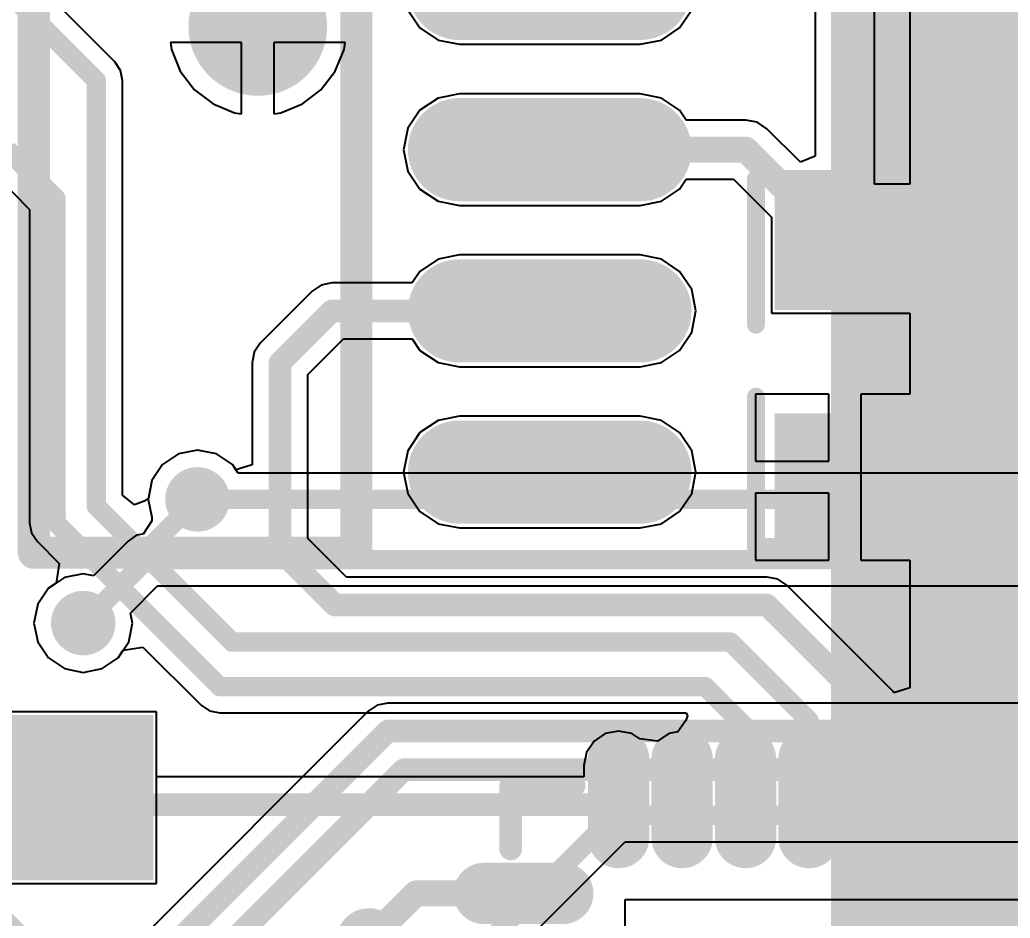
# Model space of a CAD drawing. Header units: millimetres. Extents: x -0.78 to 0.93, y -0.37 to 1.4.
# Drawn here: x -0.5512 to -0.244, y 0.4429 to 0.7216 of the extents above; entities that cross this region are included whole.
import ezdxf

# ---------------------------------------------------------------- set-up
doc = ezdxf.new("R2010")
doc.units = ezdxf.units.MM
doc.header["$MEASUREMENT"] = 0
for name, color, linetype in [('BottomLayer', 5, 'Continuous'), ('BottomOverlay', 54, 'Continuous'), ('BottomSolder', 6, 'Continuous'), ('PadHoleLayer', 156, 'Continuous'), ('TopLayer', 1, 'Continuous'), ('TopOverlay', 2, 'Continuous'), ('TopSolder', 216, 'Continuous'), ('ViaHoleLayer', 16, 'Continuous')]:
    doc.layers.add(name, color=color, linetype=linetype)

# ---------------------------------------------------------------- blocks, each defined once
blk = doc.blocks.new('0603C_B_15')
at = {"layer": 'BottomLayer'}
for points in [[(-0.05043, 0.01772), (-0.02043, 0.01772), (-0.02043, -0.01772), (-0.05043, -0.01772)], [(0.01969, 0.01772), (0.05118, 0.01772), (0.05118, -0.01772), (0.01969, -0.01772)]]:
    blk.add_hatch(color=5, dxfattribs=at).paths.add_polyline_path(points)
at = {"layer": 'BottomSolder'}
for points in [[(-0.05443, 0.02172), (-0.01643, 0.02172), (-0.01643, -0.02172), (-0.05443, -0.02172)], [(0.01569, 0.02172), (0.05518, 0.02172), (0.05518, -0.02172), (0.01569, -0.02172)]]:
    blk.add_hatch(color=6, dxfattribs=at).paths.add_polyline_path(points)
at = {"layer": 'BottomOverlay', "const_width": 0.00551}
for points in [[(-0.05709, -0.02756), (-0.05709, 0.02756)], [(-0.01181, 0.02756), (-0.05709, 0.02756)], [(0.05709, 0.02756), (0.01047, 0.02756)], [(0.05709, -0.02756), (0.05709, 0.02756)], [(-0.01181, -0.02756), (-0.05709, -0.02756)], [(0.05709, -0.02756), (0.01047, -0.02756)]]:
    blk.add_lwpolyline(points, dxfattribs=at)
at = {"layer": 'BottomOverlay', "const_width": 0.00276}
for points in [[(-0.05847, 0.02756, 1), (-0.05571, 0.02756, 1)], [(-0.05847, 0.02756, 1), (-0.05571, 0.02756, 1)], [(-0.01319, 0.02756, 1), (-0.01043, 0.02756, 1)], [(0.0091, 0.02756, 1), (0.01185, 0.02756, 1)], [(0.05571, 0.02756, 1), (0.05847, 0.02756, 1)], [(0.05571, 0.02756, 1), (0.05847, 0.02756, 1)], [(-0.05847, -0.02756, 1), (-0.05571, -0.02756, 1)], [(-0.05847, -0.02756, 1), (-0.05571, -0.02756, 1)], [(-0.01319, -0.02756, 1), (-0.01043, -0.02756, 1)], [(0.0091, -0.02756, 1), (0.01185, -0.02756, 1)], [(0.05571, -0.02756, 1), (0.05847, -0.02756, 1)], [(0.05571, -0.02756, 1), (0.05847, -0.02756, 1)]]:
    blk.add_lwpolyline(points, format="xyb", close=True, dxfattribs=at)
blk = doc.blocks.new('SOP8_B_29')
at = {"layer": 'BottomLayer'}
h = blk.add_hatch(color=5, dxfattribs=at)
edge = h.paths.add_edge_path()
edge.add_arc((-0.029, 0.151), 0.012, 90, 270)
edge.add_line((-0.029, 0.139), (0.027, 0.139))
edge.add_arc((0.027, 0.151), 0.012, 270, 450)
edge.add_line((0.027, 0.163), (-0.029, 0.163))
h = blk.add_hatch(color=5, dxfattribs=at)
edge = h.paths.add_edge_path()
edge.add_arc((0.191, 0.151), 0.012, 90, 270)
edge.add_line((0.191, 0.139), (0.247, 0.139))
edge.add_arc((0.247, 0.151), 0.012, 270, 450)
edge.add_line((0.247, 0.163), (0.191, 0.163))
h = blk.add_hatch(color=5, dxfattribs=at)
edge = h.paths.add_edge_path()
edge.add_arc((-0.029, 0.101), 0.012, 90, 270)
edge.add_line((-0.029, 0.089), (0.027, 0.089))
edge.add_arc((0.027, 0.101), 0.012, 270, 450)
edge.add_line((0.027, 0.113), (-0.029, 0.113))
h = blk.add_hatch(color=5, dxfattribs=at)
edge = h.paths.add_edge_path()
edge.add_arc((0.191, 0.101), 0.012, 90, 270)
edge.add_line((0.191, 0.089), (0.247, 0.089))
edge.add_arc((0.247, 0.101), 0.012, 270, 450)
edge.add_line((0.247, 0.113), (0.191, 0.113))
h = blk.add_hatch(color=5, dxfattribs=at)
edge = h.paths.add_edge_path()
edge.add_arc((-0.029, 0.051), 0.012, 90, 270)
edge.add_line((-0.029, 0.039), (0.027, 0.039))
edge.add_arc((0.027, 0.051), 0.012, 270, 450)
edge.add_line((0.027, 0.063), (-0.029, 0.063))
h = blk.add_hatch(color=5, dxfattribs=at)
edge = h.paths.add_edge_path()
edge.add_arc((0.191, 0.051), 0.012, 90, 270)
edge.add_line((0.191, 0.039), (0.247, 0.039))
edge.add_arc((0.247, 0.051), 0.012, 270, 450)
edge.add_line((0.247, 0.063), (0.191, 0.063))
h = blk.add_hatch(color=5, dxfattribs=at)
edge = h.paths.add_edge_path()
edge.add_arc((-0.029, 0.001), 0.012, 90, 270)
edge.add_line((-0.029, -0.011), (0.027, -0.011))
edge.add_arc((0.027, 0.001), 0.012, 270, 450)
edge.add_line((0.027, 0.013), (-0.029, 0.013))
h = blk.add_hatch(color=5, dxfattribs=at)
edge = h.paths.add_edge_path()
edge.add_arc((0.191, 0.001), 0.012, 90, 270)
edge.add_line((0.191, -0.011), (0.247, -0.011))
edge.add_arc((0.247, 0.001), 0.012, 270, 450)
edge.add_line((0.247, 0.013), (0.191, 0.013))
at = {"layer": 'BottomSolder'}
h = blk.add_hatch(color=6, dxfattribs=at)
edge = h.paths.add_edge_path()
edge.add_arc((-0.029, 0.151), 0.016, 90, 270)
edge.add_line((-0.029, 0.135), (0.027, 0.135))
edge.add_arc((0.027, 0.151), 0.016, 270, 450)
edge.add_line((0.027, 0.167), (-0.029, 0.167))
h = blk.add_hatch(color=6, dxfattribs=at)
edge = h.paths.add_edge_path()
edge.add_arc((0.191, 0.151), 0.016, 90, 270)
edge.add_line((0.191, 0.135), (0.247, 0.135))
edge.add_arc((0.247, 0.151), 0.016, 270, 450)
edge.add_line((0.247, 0.167), (0.191, 0.167))
h = blk.add_hatch(color=6, dxfattribs=at)
edge = h.paths.add_edge_path()
edge.add_arc((-0.029, 0.101), 0.016, 90, 270)
edge.add_line((-0.029, 0.085), (0.027, 0.085))
edge.add_arc((0.027, 0.101), 0.016, 270, 450)
edge.add_line((0.027, 0.117), (-0.029, 0.117))
h = blk.add_hatch(color=6, dxfattribs=at)
edge = h.paths.add_edge_path()
edge.add_arc((0.191, 0.101), 0.016, 90, 270)
edge.add_line((0.191, 0.085), (0.247, 0.085))
edge.add_arc((0.247, 0.101), 0.016, 270, 450)
edge.add_line((0.247, 0.117), (0.191, 0.117))
h = blk.add_hatch(color=6, dxfattribs=at)
edge = h.paths.add_edge_path()
edge.add_arc((-0.029, 0.051), 0.016, 90, 270)
edge.add_line((-0.029, 0.035), (0.027, 0.035))
edge.add_arc((0.027, 0.051), 0.016, 270, 450)
edge.add_line((0.027, 0.067), (-0.029, 0.067))
h = blk.add_hatch(color=6, dxfattribs=at)
edge = h.paths.add_edge_path()
edge.add_arc((0.191, 0.051), 0.016, 90, 270)
edge.add_line((0.191, 0.035), (0.247, 0.035))
edge.add_arc((0.247, 0.051), 0.016, 270, 450)
edge.add_line((0.247, 0.067), (0.191, 0.067))
h = blk.add_hatch(color=6, dxfattribs=at)
edge = h.paths.add_edge_path()
edge.add_arc((-0.029, 0.001), 0.016, 90, 270)
edge.add_line((-0.029, -0.015), (0.027, -0.015))
edge.add_arc((0.027, 0.001), 0.016, 270, 450)
edge.add_line((0.027, 0.017), (-0.029, 0.017))
h = blk.add_hatch(color=6, dxfattribs=at)
edge = h.paths.add_edge_path()
edge.add_arc((0.191, 0.001), 0.016, 90, 270)
edge.add_line((0.191, -0.015), (0.247, -0.015))
edge.add_arc((0.247, 0.001), 0.016, 270, 450)
edge.add_line((0.247, 0.017), (0.191, 0.017))
at = {"layer": 'BottomOverlay', "const_width": 0.01}
for points in [[(0.059, 0.176), (0.059, -0.024)], [(0.159, 0.176), (0.059, 0.176)], [(0.159, 0.176), (0.159, -0.024)], [(0.084, -0.024), (0.059, -0.024)], [(0.159, -0.024), (0.134, -0.024)]]:
    blk.add_lwpolyline(points, dxfattribs=at)
at = {"layer": 'BottomOverlay', "const_width": 0.005}
for points in [[(0.0565, 0.176, 1), (0.0615, 0.176, 1)], [(0.0565, 0.176, 1), (0.0615, 0.176, 1)], [(0.1565, 0.176, 1), (0.1615, 0.176, 1)], [(0.1565, 0.176, 1), (0.1615, 0.176, 1)], [(0.0565, -0.024, 1), (0.0615, -0.024, 1)], [(0.0565, -0.024, 1), (0.0615, -0.024, 1)], [(0.0815, -0.024, 1), (0.0865, -0.024, 1)], [(0.0815, -0.024, 1), (0.0865, -0.024, 1)], [(0.1315, -0.024, 1), (0.1365, -0.024, 1)], [(0.1315, -0.024, 1), (0.1365, -0.024, 1)], [(0.1565, -0.024, 1), (0.1615, -0.024, 1)], [(0.1565, -0.024, 1), (0.1615, -0.024, 1)]]:
    blk.add_lwpolyline(points, format="xyb", close=True, dxfattribs=at)
at = {"layer": 'BottomOverlay', "const_width": 0.01}
blk.add_lwpolyline([(0.084, -0.024, -1), (0.134, -0.024)], format="xyb", dxfattribs=at)
blk = doc.blocks.new('QFN48_7X7_N_B_33')
at = {"layer": 'BottomLayer'}
h = blk.add_hatch(color=5, dxfattribs=at)
edge = h.paths.add_edge_path()
edge.add_arc((-0.12559, 0.00984), 0.00551, 270, 450)
edge.add_line((-0.12559, 0.01535), (-0.15, 0.01535))
edge.add_arc((-0.15, 0.00984), 0.00551, 90, 270)
edge.add_line((-0.15, 0.00433), (-0.12559, 0.00433))
h = blk.add_hatch(color=5, dxfattribs=at)
edge = h.paths.add_edge_path()
edge.add_arc((-0.12559, -0.00984), 0.00551, 270, 450)
edge.add_line((-0.12559, -0.00433), (-0.15, -0.00433))
edge.add_arc((-0.15, -0.00984), 0.00551, 90, 270)
edge.add_line((-0.15, -0.01535), (-0.12559, -0.01535))
h = blk.add_hatch(color=5, dxfattribs=at)
edge = h.paths.add_edge_path()
edge.add_arc((-0.12559, -0.02953), 0.00551, 270, 450)
edge.add_line((-0.12559, -0.02402), (-0.15, -0.02402))
edge.add_arc((-0.15, -0.02953), 0.00551, 90, 270)
edge.add_line((-0.15, -0.03504), (-0.12559, -0.03504))
h = blk.add_hatch(color=5, dxfattribs=at)
edge = h.paths.add_edge_path()
edge.add_arc((-0.12559, -0.04921), 0.00551, 270, 450)
edge.add_line((-0.12559, -0.0437), (-0.15, -0.0437))
edge.add_arc((-0.15, -0.04921), 0.00551, 90, 270)
edge.add_line((-0.15, -0.05472), (-0.12559, -0.05472))
h = blk.add_hatch(color=5, dxfattribs=at)
edge = h.paths.add_edge_path()
edge.add_arc((-0.12559, -0.0689), 0.00551, 270, 450)
edge.add_line((-0.12559, -0.06339), (-0.15, -0.06339))
edge.add_arc((-0.15, -0.0689), 0.00551, 90, 270)
edge.add_line((-0.15, -0.07441), (-0.12559, -0.07441))
h = blk.add_hatch(color=5, dxfattribs=at)
edge = h.paths.add_edge_path()
edge.add_arc((-0.12559, -0.08858), 0.00551, 270, 450)
edge.add_line((-0.12559, -0.08307), (-0.15, -0.08307))
edge.add_arc((-0.15, -0.08858), 0.00551, 90, 270)
edge.add_line((-0.15, -0.09409), (-0.12559, -0.09409))
h = blk.add_hatch(color=5, dxfattribs=at)
edge = h.paths.add_edge_path()
edge.add_arc((-0.12559, -0.10827), 0.00551, 270, 450)
edge.add_line((-0.12559, -0.10276), (-0.15, -0.10276))
edge.add_arc((-0.15, -0.10827), 0.00551, 90, 270)
edge.add_line((-0.15, -0.11378), (-0.12559, -0.11378))
h = blk.add_hatch(color=5, dxfattribs=at)
edge = h.paths.add_edge_path()
edge.add_arc((-0.10827, -0.12559), 0.00551, 0, 180)
edge.add_line((-0.11378, -0.12559), (-0.11378, -0.15))
edge.add_arc((-0.10827, -0.15), 0.00551, 180, 360)
edge.add_line((-0.10276, -0.15), (-0.10276, -0.12559))
at = {"layer": 'BottomSolder'}
h = blk.add_hatch(color=6, dxfattribs=at)
edge = h.paths.add_edge_path()
edge.add_arc((-0.12559, 0.00984), 0.00951, 270, 450)
edge.add_line((-0.12559, 0.01935), (-0.15, 0.01935))
edge.add_arc((-0.15, 0.00984), 0.00951, 90, 270)
edge.add_line((-0.15, 0.00033), (-0.12559, 0.00033))
h = blk.add_hatch(color=6, dxfattribs=at)
edge = h.paths.add_edge_path()
edge.add_arc((-0.12559, -0.00984), 0.00951, 270, 450)
edge.add_line((-0.12559, -0.00033), (-0.15, -0.00033))
edge.add_arc((-0.15, -0.00984), 0.00951, 90, 270)
edge.add_line((-0.15, -0.01935), (-0.12559, -0.01935))
h = blk.add_hatch(color=6, dxfattribs=at)
edge = h.paths.add_edge_path()
edge.add_arc((-0.12559, -0.02953), 0.00951, 270, 450)
edge.add_line((-0.12559, -0.02002), (-0.15, -0.02002))
edge.add_arc((-0.15, -0.02953), 0.00951, 90, 270)
edge.add_line((-0.15, -0.03904), (-0.12559, -0.03904))
h = blk.add_hatch(color=6, dxfattribs=at)
edge = h.paths.add_edge_path()
edge.add_arc((-0.12559, -0.04921), 0.00951, 270, 450)
edge.add_line((-0.12559, -0.0397), (-0.15, -0.0397))
edge.add_arc((-0.15, -0.04921), 0.00951, 90, 270)
edge.add_line((-0.15, -0.05872), (-0.12559, -0.05872))
h = blk.add_hatch(color=6, dxfattribs=at)
edge = h.paths.add_edge_path()
edge.add_arc((-0.12559, -0.0689), 0.00951, 270, 450)
edge.add_line((-0.12559, -0.05939), (-0.15, -0.05939))
edge.add_arc((-0.15, -0.0689), 0.00951, 90, 270)
edge.add_line((-0.15, -0.07841), (-0.12559, -0.07841))
h = blk.add_hatch(color=6, dxfattribs=at)
edge = h.paths.add_edge_path()
edge.add_arc((-0.12559, -0.08858), 0.00951, 270, 450)
edge.add_line((-0.12559, -0.07907), (-0.15, -0.07907))
edge.add_arc((-0.15, -0.08858), 0.00951, 90, 270)
edge.add_line((-0.15, -0.09809), (-0.12559, -0.09809))
h = blk.add_hatch(color=6, dxfattribs=at)
edge = h.paths.add_edge_path()
edge.add_arc((-0.12559, -0.10827), 0.00951, 270, 450)
edge.add_line((-0.12559, -0.09876), (-0.15, -0.09876))
edge.add_arc((-0.15, -0.10827), 0.00951, 90, 270)
edge.add_line((-0.15, -0.11778), (-0.12559, -0.11778))
h = blk.add_hatch(color=6, dxfattribs=at)
edge = h.paths.add_edge_path()
edge.add_arc((-0.10827, -0.12559), 0.00951, 0, 180)
edge.add_line((-0.11778, -0.12559), (-0.11778, -0.15))
edge.add_arc((-0.10827, -0.15), 0.00951, 180, 360)
edge.add_line((-0.09876, -0.15), (-0.09876, -0.12559))
at = {"layer": 'BottomLayer'}
for p, q in [((-0.1063, 0.08717), (-0.1063, -0.1063)), ((-0.1063, -0.1063), (0.1063, -0.1063))]:
    blk.add_line(p, q, dxfattribs=at)
at = {"layer": 'BottomOverlay', "const_width": 0.007}
for points in [[(-0.14173, -0.14173), (-0.14173, -0.12205)], [(-0.12205, -0.14173), (-0.14173, -0.14173)]]:
    blk.add_lwpolyline(points, dxfattribs=at)
at = {"layer": 'BottomOverlay', "const_width": 0.0035}
for points in [[(-0.14348, -0.12205, 1), (-0.13998, -0.12205, 1)], [(-0.14348, -0.14173, 1), (-0.13998, -0.14173, 1)], [(-0.14348, -0.14173, 1), (-0.13998, -0.14173, 1)], [(-0.1238, -0.14173, 1), (-0.1203, -0.14173, 1)]]:
    blk.add_lwpolyline(points, format="xyb", close=True, dxfattribs=at)
blk = doc.blocks.new('ZH1_5_LI_3P_B_34')
at = {"layer": 'BottomLayer'}
blk.add_hatch(color=5, dxfattribs=at).paths.add_polyline_path([(-0.08071, 0.02165), (-0.0374, 0.02165), (-0.0374, -0.02165), (-0.08071, -0.02165)])
h = blk.add_hatch(color=5, dxfattribs=at)
edge = h.paths.add_edge_path()
edge.add_arc((0, 0), 0.02165, 0, 360)
h = blk.add_hatch(color=5, dxfattribs=at)
edge = h.paths.add_edge_path()
edge.add_arc((0.05906, 0), 0.02165, 0, 360)
at = {"layer": 'BottomSolder'}
blk.add_hatch(color=6, dxfattribs=at).paths.add_polyline_path([(-0.08471, 0.02565), (-0.0334, 0.02565), (-0.0334, -0.02565), (-0.08471, -0.02565)])
h = blk.add_hatch(color=6, dxfattribs=at)
edge = h.paths.add_edge_path()
edge.add_arc((0, 0), 0.02565, 0, 360)
h = blk.add_hatch(color=6, dxfattribs=at)
edge = h.paths.add_edge_path()
edge.add_arc((0.05906, 0), 0.02565, 0, 360)
at = {"layer": 'PadHoleLayer'}
h = blk.add_hatch(color=156, dxfattribs=at)
edge = h.paths.add_edge_path()
edge.add_arc((-0.05906, 0), 0.0128, 0, 360)
h = blk.add_hatch(color=156, dxfattribs=at)
edge = h.paths.add_edge_path()
edge.add_arc((0, 0), 0.0128, 0, 360)
h = blk.add_hatch(color=156, dxfattribs=at)
edge = h.paths.add_edge_path()
edge.add_arc((0.05906, 0), 0.0128, 0, 360)
at = {"layer": 'TopLayer'}
blk.add_hatch(color=1, dxfattribs=at).paths.add_polyline_path([(-0.08071, 0.02165), (-0.0374, 0.02165), (-0.0374, -0.02165), (-0.08071, -0.02165)])
h = blk.add_hatch(color=1, dxfattribs=at)
edge = h.paths.add_edge_path()
edge.add_arc((0, 0), 0.02165, 0, 360)
h = blk.add_hatch(color=1, dxfattribs=at)
edge = h.paths.add_edge_path()
edge.add_arc((0.05906, 0), 0.02165, 0, 360)
at = {"layer": 'TopSolder'}
blk.add_hatch(color=216, dxfattribs=at).paths.add_polyline_path([(-0.08471, 0.02565), (-0.0334, 0.02565), (-0.0334, -0.02565), (-0.08471, -0.02565)])
h = blk.add_hatch(color=216, dxfattribs=at)
edge = h.paths.add_edge_path()
edge.add_arc((0, 0), 0.02565, 0, 360)
h = blk.add_hatch(color=216, dxfattribs=at)
edge = h.paths.add_edge_path()
edge.add_arc((0.05906, 0), 0.02565, 0, 360)

msp = doc.modelspace()

# ---------------------------------------------------------------- hatches: boundary and pattern name
at = {"layer": 'BottomLayer'}
h = msp.add_hatch(color=5, dxfattribs=at)
edge = h.paths.add_edge_path()
edge.add_arc((-0.47736, 0.71949), 0.0175, 0, 360)
h = msp.add_hatch(color=5, dxfattribs=at)
edge = h.paths.add_edge_path()
edge.add_arc((-0.49606, 0.57283), 0.01, 0, 360)
h = msp.add_hatch(color=5, dxfattribs=at)
edge = h.paths.add_edge_path()
edge.add_arc((-0.5315, 0.53445), 0.01, 0, 360)
h = msp.add_hatch(color=5, dxfattribs=at)
edge = h.paths.add_edge_path()
edge.add_arc((-0.44291, 0.43602), 0.01, 0, 360)
at = {"layer": 'BottomSolder'}
h = msp.add_hatch(color=6, dxfattribs=at)
edge = h.paths.add_edge_path()
edge.add_arc((-0.47736, 0.71949), 0.0215, 0, 360)
at = {"layer": 'TopLayer'}
h = msp.add_hatch(color=1, dxfattribs=at)
edge = h.paths.add_edge_path()
edge.add_arc((-0.47736, 0.71949), 0.0175, 0, 360)
h = msp.add_hatch(color=1, dxfattribs=at)
edge = h.paths.add_edge_path()
edge.add_arc((-0.49606, 0.57283), 0.01, 0, 360)
h = msp.add_hatch(color=1, dxfattribs=at)
edge = h.paths.add_edge_path()
edge.add_arc((-0.5315, 0.53445), 0.01, 0, 360)
h = msp.add_hatch(color=1, dxfattribs=at)
edge = h.paths.add_edge_path()
edge.add_arc((-0.44291, 0.43602), 0.01, 0, 360)
at = {"layer": 'TopSolder'}
h = msp.add_hatch(color=216, dxfattribs=at)
edge = h.paths.add_edge_path()
edge.add_arc((-0.47736, 0.71949), 0.0215, 0, 360)
at = {"layer": 'ViaHoleLayer'}
h = msp.add_hatch(color=16, dxfattribs=at)
edge = h.paths.add_edge_path()
edge.add_arc((-0.47736, 0.71949), 0.01, 0, 360)
h = msp.add_hatch(color=16, dxfattribs=at)
edge = h.paths.add_edge_path()
edge.add_arc((-0.49606, 0.57283), 0.006, 0, 360)
h = msp.add_hatch(color=16, dxfattribs=at)
edge = h.paths.add_edge_path()
edge.add_arc((-0.5315, 0.53445), 0.006, 0, 360)

# ---------------------------------------------------------------- linework, layer by layer
at = {"layer": 'BottomLayer'}
for p, q in [((-0.27512, 0.7941), (-0.27512, 0.67059)), ((-0.2861, 0.67059), (-0.2861, 0.76237)), ((-0.30445, 0.76106), (-0.30445, 0.67928)), ((-0.52169, 0.70852), (-0.55022, 0.73705)), ((-0.43081, 0.72465), (-0.42705, 0.71903)), ((-0.34654, 0.71903), (-0.34278, 0.72465)), ((-0.42705, 0.71903), (-0.42143, 0.71527)), ((-0.35216, 0.71527), (-0.34654, 0.71903)), ((-0.48236, 0.71449), (-0.50444, 0.71449)), ((-0.50444, 0.71449), (-0.50415, 0.71231)), ((-0.48236, 0.69241), (-0.48236, 0.71449)), ((-0.45028, 0.71449), (-0.47236, 0.71449)), ((-0.47236, 0.71449), (-0.47236, 0.69241)), ((-0.45057, 0.71231), (-0.45028, 0.71449)), ((-0.42143, 0.71527), (-0.4148, 0.71395)), ((-0.4148, 0.71395), (-0.3588, 0.71395)), ((-0.3588, 0.71395), (-0.35216, 0.71527)), ((-0.50415, 0.71231), (-0.50138, 0.70562)), ((-0.45334, 0.70562), (-0.45057, 0.71231)), ((-0.51993, 0.70588), (-0.52169, 0.70852)), ((-0.52169, 0.70852), (-0.52169, 0.70852)), ((-0.5193, 0.70276), (-0.51993, 0.70588)), ((-0.50138, 0.70562), (-0.49698, 0.69988)), ((-0.45775, 0.69988), (-0.45334, 0.70562)), ((-0.5193, 0.57416), (-0.5193, 0.70276)), ((-0.49698, 0.69988), (-0.49123, 0.69547)), ((-0.46349, 0.69547), (-0.45775, 0.69988)), ((-0.4148, 0.69862), (-0.42143, 0.6973)), ((-0.3588, 0.69862), (-0.4148, 0.69862)), ((-0.35216, 0.6973), (-0.3588, 0.69862)), ((-0.49123, 0.69547), (-0.48454, 0.6927)), ((-0.47018, 0.6927), (-0.46349, 0.69547)), ((-0.42143, 0.6973), (-0.42705, 0.69354)), ((-0.34654, 0.69354), (-0.35216, 0.6973)), ((-0.48454, 0.6927), (-0.48236, 0.69241)), ((-0.47236, 0.69241), (-0.47018, 0.6927)), ((-0.42705, 0.69354), (-0.43081, 0.68792)), ((-0.34448, 0.69046), (-0.34654, 0.69354)), ((-0.32597, 0.69046), (-0.34448, 0.69046)), ((-0.32246, 0.68976), (-0.32597, 0.69046)), ((-0.31948, 0.68777), (-0.32246, 0.68976)), ((-0.43081, 0.68792), (-0.43213, 0.68128)), ((-0.30907, 0.67736), (-0.31948, 0.68777)), ((-0.43213, 0.68128), (-0.43081, 0.67465)), ((-0.30445, 0.67928), (-0.30907, 0.67736)), ((-0.5585, 0.67313), (-0.54812, 0.66275)), ((-0.43081, 0.67465), (-0.42705, 0.66903)), ((-0.34654, 0.66903), (-0.34448, 0.67211)), ((-0.34448, 0.67211), (-0.32977, 0.67211)), ((-0.32977, 0.67211), (-0.31799, 0.66033)), ((-0.27512, 0.67059), (-0.2861, 0.67059)), ((-0.42705, 0.66903), (-0.42143, 0.66527)), ((-0.35216, 0.66527), (-0.34654, 0.66903)), ((-0.42143, 0.66527), (-0.4148, 0.66395)), ((-0.4148, 0.66395), (-0.3588, 0.66395)), ((-0.3588, 0.66395), (-0.35216, 0.66527)), ((-0.54812, 0.66275), (-0.54812, 0.56555)), ((-0.31799, 0.66033), (-0.31799, 0.63059)), ((-0.4148, 0.64862), (-0.42143, 0.6473)), ((-0.3588, 0.64862), (-0.4148, 0.64862)), ((-0.35216, 0.6473), (-0.3588, 0.64862)), ((-0.42143, 0.6473), (-0.42705, 0.64354)), ((-0.34654, 0.64354), (-0.35216, 0.6473)), ((-0.42705, 0.64354), (-0.42945, 0.63995)), ((-0.34278, 0.63792), (-0.34654, 0.64354)), ((-0.45766, 0.63929), (-0.46047, 0.63741)), ((-0.45435, 0.63995), (-0.45766, 0.63929)), ((-0.42945, 0.63995), (-0.45435, 0.63995)), ((-0.46047, 0.63741), (-0.4766, 0.62129)), ((-0.34146, 0.63128), (-0.34278, 0.63792)), ((-0.34278, 0.62465), (-0.34146, 0.63128)), ((-0.31799, 0.63059), (-0.27512, 0.63059)), ((-0.27512, 0.63059), (-0.27512, 0.60547)), ((-0.34654, 0.61903), (-0.34278, 0.62465)), ((-0.4766, 0.62129), (-0.47848, 0.61847)), ((-0.46181, 0.61157), (-0.45076, 0.62262)), ((-0.45076, 0.62262), (-0.42945, 0.62262)), ((-0.42945, 0.62262), (-0.42705, 0.61903)), ((-0.47848, 0.61847), (-0.47914, 0.61516)), ((-0.42705, 0.61903), (-0.42143, 0.61527)), ((-0.35216, 0.61527), (-0.34654, 0.61903)), ((-0.47914, 0.61516), (-0.47914, 0.58351)), ((-0.42143, 0.61527), (-0.4148, 0.61395)), ((-0.3588, 0.61395), (-0.35216, 0.61527)), ((-0.46181, 0.56068), (-0.46181, 0.61157)), ((-0.4148, 0.61395), (-0.3588, 0.61395)), ((-0.30028, 0.60547), (-0.32299, 0.60547)), ((-0.32299, 0.60547), (-0.32299, 0.58472)), ((-0.30028, 0.58472), (-0.30028, 0.60547)), ((-0.27512, 0.60547), (-0.29028, 0.60547)), ((-0.29028, 0.60547), (-0.29028, 0.57972)), ((-0.42143, 0.5973), (-0.42705, 0.59354)), ((-0.4148, 0.59862), (-0.42143, 0.5973)), ((-0.3588, 0.59862), (-0.4148, 0.59862)), ((-0.35216, 0.5973), (-0.3588, 0.59862)), ((-0.34654, 0.59354), (-0.35216, 0.5973)), ((-0.42705, 0.59354), (-0.43081, 0.58792)), ((-0.34278, 0.58792), (-0.34654, 0.59354)), ((-0.50192, 0.58696), (-0.50688, 0.58365)), ((-0.49606, 0.58813), (-0.50192, 0.58696)), ((-0.49021, 0.58696), (-0.49606, 0.58813)), ((-0.48525, 0.58365), (-0.49021, 0.58696)), ((-0.43081, 0.58792), (-0.43213, 0.58128)), ((-0.34146, 0.58128), (-0.34278, 0.58792)), ((-0.32299, 0.58472), (-0.30028, 0.58472)), ((-0.50688, 0.58365), (-0.51019, 0.57869)), ((-0.48414, 0.58199), (-0.48525, 0.58365)), ((-0.47914, 0.58351), (-0.48414, 0.58199)), ((-0.43213, 0.58128), (-0.43081, 0.57465)), ((-0.34278, 0.57465), (-0.34146, 0.58128)), ((-0.51019, 0.57869), (-0.51129, 0.57317)), ((-0.29028, 0.57972), (-0.29028, 0.55398)), ((-0.43081, 0.57465), (-0.42705, 0.56903)), ((-0.34654, 0.56903), (-0.34278, 0.57465)), ((-0.30028, 0.57472), (-0.32299, 0.57472)), ((-0.32299, 0.57472), (-0.32299, 0.55398)), ((-0.30028, 0.55398), (-0.30028, 0.57472)), ((-0.51556, 0.57108), (-0.5193, 0.57416)), ((-0.51261, 0.57231), (-0.51556, 0.57108)), ((-0.51129, 0.57317), (-0.51261, 0.57231)), ((-0.42705, 0.56903), (-0.42143, 0.56527)), ((-0.35216, 0.56527), (-0.34654, 0.56903)), ((-0.54812, 0.56555), (-0.54812, 0.56555)), ((-0.54812, 0.56555), (-0.5475, 0.56243)), ((-0.42143, 0.56527), (-0.4148, 0.56395)), ((-0.3588, 0.56395), (-0.35216, 0.56527)), ((-0.5475, 0.56243), (-0.54573, 0.55978)), ((-0.4148, 0.56395), (-0.3588, 0.56395)), ((-0.54573, 0.55978), (-0.53892, 0.55298)), ((-0.44984, 0.54871), (-0.46181, 0.56068)), ((-0.53892, 0.55298), (-0.53989, 0.54688)), ((-0.32299, 0.55398), (-0.30028, 0.55398)), ((-0.29028, 0.55398), (-0.27512, 0.55398)), ((-0.27512, 0.55398), (-0.27512, 0.51435)), ((-0.53989, 0.54688), (-0.54231, 0.54526)), ((-0.31939, 0.54871), (-0.44984, 0.54871)), ((-0.31607, 0.54805), (-0.31939, 0.54871)), ((-0.31326, 0.54617), (-0.31607, 0.54805)), ((-0.54231, 0.54526), (-0.54563, 0.5403)), ((-0.28054, 0.51345), (-0.31326, 0.54617)), ((-0.54563, 0.5403), (-0.54679, 0.53445)), ((-0.54679, 0.53445), (-0.54563, 0.5286)), ((-0.54563, 0.5286), (-0.54231, 0.52363)), ((-0.52068, 0.52363), (-0.51907, 0.52605)), ((-0.51907, 0.52605), (-0.51297, 0.52702)), ((-0.51297, 0.52702), (-0.49494, 0.509)), ((-0.54231, 0.52363), (-0.53735, 0.52032)), ((-0.52564, 0.52032), (-0.52068, 0.52363)), ((-0.53735, 0.52032), (-0.5315, 0.51915)), ((-0.5315, 0.51915), (-0.52564, 0.52032)), ((-0.28012, 0.51283), (-0.28054, 0.51345)), ((-0.27512, 0.51435), (-0.28012, 0.51283)), ((-0.50878, 0.50697), (-0.56209, 0.50697)), ((-0.50878, 0.48681), (-0.50878, 0.50697)), ((-0.49494, 0.509), (-0.49494, 0.509)), ((-0.49494, 0.509), (-0.49229, 0.50723)), ((-0.49229, 0.50723), (-0.48917, 0.50661)), ((-0.48917, 0.50661), (-0.48917, 0.50661)), ((-0.48917, 0.50661), (-0.34452, 0.50661)), ((-0.34461, 0.50423), (-0.3471, 0.50071)), ((-0.34407, 0.50574), (-0.34461, 0.50423)), ((-0.34452, 0.50661), (-0.34407, 0.50574)), ((-0.36546, 0.50098), (-0.36957, 0.50016)), ((-0.36136, 0.50016), (-0.36546, 0.50098)), ((-0.3471, 0.50071), (-0.34987, 0.50016)), ((-0.37304, 0.49784), (-0.37537, 0.49436)), ((-0.36957, 0.50016), (-0.37304, 0.49784)), ((-0.35891, 0.49852), (-0.36136, 0.50016)), ((-0.35335, 0.49784), (-0.35891, 0.49852)), ((-0.34987, 0.50016), (-0.35335, 0.49784)), ((-0.37537, 0.49436), (-0.37618, 0.49026)), ((-0.37618, 0.49026), (-0.37618, 0.48681)), ((-0.37618, 0.48681), (-0.50878, 0.48681))]:
    msp.add_line(p, q, dxfattribs=at)
for points, const_width in [([(-0.24737, 0.47814), (-0.24737, 0.90322)], 0.006), ([(-0.26697, 0.47814), (-0.26697, 0.79748)], 0.006), ([(-0.29528, 0.65059), (-0.29528, 0.77264)], 0.008), ([(-0.55599, 0.73128), (-0.52746, 0.70276)], 0.006), ([(-0.52746, 0.57073), (-0.52746, 0.70276)], 0.006), ([(-0.3868, 0.68128), (-0.32597, 0.68128)], 0.008), ([(-0.32597, 0.68128), (-0.29528, 0.65059)], 0.008), ([(-0.55512, 0.68128), (-0.53996, 0.66613)], 0.006), ([(-0.53996, 0.56555), (-0.53996, 0.66613)], 0.006), ([(-0.47047, 0.61516), (-0.45435, 0.63128)], 0.007), ([(-0.45435, 0.63128), (-0.3868, 0.63128)], 0.007), ([(-0.47047, 0.55709), (-0.47047, 0.61516)], 0.007), ([(-0.5128, 0.5561), (-0.49606, 0.57283)], 0.006), ([(-0.52746, 0.57073), (-0.5128, 0.55606)], 0.006), ([(-0.53996, 0.56555), (-0.52067, 0.54626)], 0.006), ([(-0.5128, 0.55606), (-0.5128, 0.5561)], 0.006), ([(-0.47047, 0.55709), (-0.45343, 0.54004)], 0.007), ([(-0.5128, 0.55606), (-0.48528, 0.52854)], 0.006), ([(-0.5315, 0.53445), (-0.52067, 0.54528)], 0.006), ([(-0.52067, 0.54626), (-0.48917, 0.51476)], 0.006), ([(-0.52067, 0.54528), (-0.52067, 0.54626)], 0.006), ([(-0.45343, 0.54004), (-0.31939, 0.54004)], 0.007), ([(-0.31939, 0.54004), (-0.28667, 0.50732)], 0.007), ([(-0.48528, 0.52854), (-0.33071, 0.52854)], 0.006), ([(-0.33071, 0.52854), (-0.30637, 0.5042)], 0.006), ([(-0.48917, 0.51476), (-0.33858, 0.51476)], 0.006), ([(-0.33858, 0.51476), (-0.32607, 0.50225)], 0.006), ([(-0.28667, 0.47814), (-0.28667, 0.50732)], 0.007), ([(-0.30637, 0.47814), (-0.30637, 0.5042)], 0.006), ([(-0.32607, 0.47814), (-0.32607, 0.50225)], 0.006), ([(-0.59449, 0.48031), (-0.54921, 0.43504)], 0.007), ([(-0.53543, 0.48031), (-0.53326, 0.47814)], 0.007), ([(-0.53326, 0.47814), (-0.36547, 0.47814)], 0.007), ([(-0.44291, 0.43602), (-0.42829, 0.45064)], 0.008), ([(-0.42829, 0.45064), (-0.39297, 0.45064)], 0.008)]:
    msp.add_lwpolyline(points, dxfattribs=dict(at, const_width=const_width))
for points, const_width in [([(-0.52896, 0.70276, 1), (-0.52596, 0.70276, 1)], 0.003), ([(-0.52896, 0.70276, 1), (-0.52596, 0.70276, 1)], 0.003), ([(-0.3888, 0.68128, 1), (-0.3848, 0.68128, 1)], 0.004), ([(-0.32797, 0.68128, 1), (-0.32397, 0.68128, 1)], 0.004), ([(-0.32797, 0.68128, 1), (-0.32397, 0.68128, 1)], 0.004), ([(-0.54146, 0.66613, 1), (-0.53846, 0.66613, 1)], 0.003), ([(-0.54146, 0.66613, 1), (-0.53846, 0.66613, 1)], 0.003), ([(-0.29728, 0.65059, 1), (-0.29328, 0.65059, 1)], 0.004), ([(-0.29728, 0.65059, 1), (-0.29328, 0.65059, 1)], 0.004), ([(-0.4561, 0.63128, 1), (-0.4526, 0.63128, 1)], 0.0035), ([(-0.4561, 0.63128, 1), (-0.4526, 0.63128, 1)], 0.0035), ([(-0.38855, 0.63128, 1), (-0.38505, 0.63128, 1)], 0.0035), ([(-0.47222, 0.61516, 1), (-0.46872, 0.61516, 1)], 0.0035), ([(-0.47222, 0.61516, 1), (-0.46872, 0.61516, 1)], 0.0035), ([(-0.49756, 0.57283, 1), (-0.49456, 0.57283, 1)], 0.003), ([(-0.52896, 0.57073, 1), (-0.52596, 0.57073, 1)], 0.003), ([(-0.52896, 0.57073, 1), (-0.52596, 0.57073, 1)], 0.003), ([(-0.54146, 0.56555, 1), (-0.53846, 0.56555, 1)], 0.003), ([(-0.54146, 0.56555, 1), (-0.53846, 0.56555, 1)], 0.003), ([(-0.5143, 0.5561, 1), (-0.5113, 0.5561, 1)], 0.003), ([(-0.5143, 0.5561, 1), (-0.5113, 0.5561, 1)], 0.003), ([(-0.47222, 0.55709, 1), (-0.46872, 0.55709, 1)], 0.0035), ([(-0.47222, 0.55709, 1), (-0.46872, 0.55709, 1)], 0.0035), ([(-0.5143, 0.55606, 1), (-0.5113, 0.55606, 1)], 0.003), ([(-0.5143, 0.55606, 1), (-0.5113, 0.55606, 1)], 0.003), ([(-0.5143, 0.55606, 1), (-0.5113, 0.55606, 1)], 0.003), ([(-0.52217, 0.54626, 1), (-0.51917, 0.54626, 1)], 0.003), ([(-0.52217, 0.54626, 1), (-0.51917, 0.54626, 1)], 0.003), ([(-0.52217, 0.54626, 1), (-0.51917, 0.54626, 1)], 0.003), ([(-0.52217, 0.54528, 1), (-0.51917, 0.54528, 1)], 0.003), ([(-0.52217, 0.54528, 1), (-0.51917, 0.54528, 1)], 0.003), ([(-0.45518, 0.54004, 1), (-0.45168, 0.54004, 1)], 0.0035), ([(-0.45518, 0.54004, 1), (-0.45168, 0.54004, 1)], 0.0035), ([(-0.32114, 0.54004, 1), (-0.31764, 0.54004, 1)], 0.0035), ([(-0.32114, 0.54004, 1), (-0.31764, 0.54004, 1)], 0.0035), ([(-0.533, 0.53445, 1), (-0.53, 0.53445, 1)], 0.003), ([(-0.48678, 0.52854, 1), (-0.48378, 0.52854, 1)], 0.003), ([(-0.48678, 0.52854, 1), (-0.48378, 0.52854, 1)], 0.003), ([(-0.33221, 0.52854, 1), (-0.32921, 0.52854, 1)], 0.003), ([(-0.33221, 0.52854, 1), (-0.32921, 0.52854, 1)], 0.003), ([(-0.49067, 0.51476, 1), (-0.48767, 0.51476, 1)], 0.003), ([(-0.49067, 0.51476, 1), (-0.48767, 0.51476, 1)], 0.003), ([(-0.34008, 0.51476, 1), (-0.33708, 0.51476, 1)], 0.003), ([(-0.34008, 0.51476, 1), (-0.33708, 0.51476, 1)], 0.003), ([(-0.28842, 0.50732, 1), (-0.28492, 0.50732, 1)], 0.0035), ([(-0.28842, 0.50732, 1), (-0.28492, 0.50732, 1)], 0.0035), ([(-0.30787, 0.5042, 1), (-0.30487, 0.5042, 1)], 0.003), ([(-0.30787, 0.5042, 1), (-0.30487, 0.5042, 1)], 0.003), ([(-0.32757, 0.50225, 1), (-0.32457, 0.50225, 1)], 0.003), ([(-0.32757, 0.50225, 1), (-0.32457, 0.50225, 1)], 0.003), ([(-0.53718, 0.48031, 1), (-0.53368, 0.48031, 1)], 0.0035), ([(-0.53501, 0.47814, 1), (-0.53151, 0.47814, 1)], 0.0035), ([(-0.53501, 0.47814, 1), (-0.53151, 0.47814, 1)], 0.0035), ([(-0.36722, 0.47814, 1), (-0.36372, 0.47814, 1)], 0.0035), ([(-0.32757, 0.47814, 1), (-0.32457, 0.47814, 1)], 0.003), ([(-0.30787, 0.47814, 1), (-0.30487, 0.47814, 1)], 0.003), ([(-0.28842, 0.47814, 1), (-0.28492, 0.47814, 1)], 0.0035), ([(-0.26847, 0.47814, 1), (-0.26547, 0.47814, 1)], 0.003), ([(-0.24887, 0.47814, 1), (-0.24587, 0.47814, 1)], 0.003), ([(-0.43029, 0.45064, 1), (-0.42629, 0.45064, 1)], 0.004), ([(-0.43029, 0.45064, 1), (-0.42629, 0.45064, 1)], 0.004), ([(-0.39497, 0.45064, 1), (-0.39097, 0.45064, 1)], 0.004)]:
    msp.add_lwpolyline(points, format="xyb", close=True, dxfattribs=dict(at, const_width=const_width))
at = {"layer": 'TopLayer'}
for p, q in [((-0.48236, 0.71449), (-0.50444, 0.71449)), ((-0.50444, 0.71449), (-0.50415, 0.71231)), ((-0.48236, 0.69241), (-0.48236, 0.71449)), ((-0.45028, 0.71449), (-0.47236, 0.71449)), ((-0.47236, 0.71449), (-0.47236, 0.69241)), ((-0.45057, 0.71231), (-0.45028, 0.71449)), ((-0.50415, 0.71231), (-0.50138, 0.70562)), ((-0.45334, 0.70562), (-0.45057, 0.71231)), ((-0.50138, 0.70562), (-0.49698, 0.69988)), ((-0.45775, 0.69988), (-0.45334, 0.70562)), ((-0.49698, 0.69988), (-0.49123, 0.69547)), ((-0.46349, 0.69547), (-0.45775, 0.69988)), ((-0.49123, 0.69547), (-0.48454, 0.6927)), ((-0.47018, 0.6927), (-0.46349, 0.69547)), ((-0.48454, 0.6927), (-0.48236, 0.69241)), ((-0.47236, 0.69241), (-0.47018, 0.6927)), ((-0.50192, 0.58696), (-0.50688, 0.58365)), ((-0.49606, 0.58813), (-0.50192, 0.58696)), ((-0.49021, 0.58696), (-0.49606, 0.58813)), ((-0.48525, 0.58365), (-0.49021, 0.58696)), ((-0.50688, 0.58365), (-0.51019, 0.57869)), ((-0.48347, 0.58099), (-0.48525, 0.58365)), ((-0.17815, 0.58099), (-0.48347, 0.58099)), ((-0.51019, 0.57869), (-0.51136, 0.57283)), ((-0.51136, 0.57283), (-0.51025, 0.56729)), ((-0.51026, 0.56617), (-0.51292, 0.56207)), ((-0.51025, 0.56729), (-0.51026, 0.56617)), ((-0.51758, 0.5599), (-0.52836, 0.54912)), ((-0.51493, 0.56167), (-0.51758, 0.5599)), ((-0.51758, 0.5599), (-0.51758, 0.5599)), ((-0.51292, 0.56207), (-0.51493, 0.56167)), ((-0.53735, 0.54858), (-0.54231, 0.54526)), ((-0.5315, 0.54974), (-0.53735, 0.54858)), ((-0.52836, 0.54912), (-0.5315, 0.54974)), ((-0.54231, 0.54526), (-0.54563, 0.5403)), ((-0.51683, 0.53758), (-0.50843, 0.54598)), ((-0.50843, 0.54598), (-0.21565, 0.54598)), ((-0.54563, 0.5403), (-0.54679, 0.53445)), ((-0.5162, 0.53445), (-0.51683, 0.53758)), ((-0.54679, 0.53445), (-0.54563, 0.5286)), ((-0.51737, 0.5286), (-0.5162, 0.53445)), ((-0.54563, 0.5286), (-0.54231, 0.52363)), ((-0.52068, 0.52363), (-0.51737, 0.5286)), ((-0.54231, 0.52363), (-0.53735, 0.52032)), ((-0.52564, 0.52032), (-0.52068, 0.52363)), ((-0.53735, 0.52032), (-0.5315, 0.51915)), ((-0.5315, 0.51915), (-0.52564, 0.52032)), ((-0.44314, 0.50711), (-0.58725, 0.363)), ((-0.50878, 0.50697), (-0.56209, 0.50697)), ((-0.50878, 0.45366), (-0.50878, 0.50697)), ((-0.44032, 0.50899), (-0.44314, 0.50711)), ((-0.43701, 0.50965), (-0.44032, 0.50899)), ((-0.21687, 0.50965), (-0.43701, 0.50965)), ((-0.43415, 0.39588), (-0.36339, 0.46665)), ((-0.36339, 0.46665), (0.10795, 0.46665)), ((-0.56209, 0.45366), (-0.50878, 0.45366))]:
    msp.add_line(p, q, dxfattribs=at)
for points, const_width in [([(-0.49606, 0.57283), (-0.17815, 0.57283)], 0.006), ([(-0.5315, 0.53445), (-0.51181, 0.55413)], 0.006), ([(-0.51181, 0.55413), (-0.19193, 0.55413)], 0.006), ([(-0.58366, 0.35433), (-0.43701, 0.50098)], 0.007), ([(-0.43701, 0.50098), (0.1009, 0.50098)], 0.007), ([(-0.59031, 0.33071), (-0.43204, 0.48898)], 0.007), ([(-0.43204, 0.48898), (0.10587, 0.48898)], 0.007), ([(-0.44882, 0.39274), (-0.36676, 0.4748)], 0.006), ([(-0.36676, 0.4748), (0.10795, 0.4748)], 0.006)]:
    msp.add_lwpolyline(points, dxfattribs=dict(at, const_width=const_width))
for points, const_width in [([(-0.49756, 0.57283, 1), (-0.49456, 0.57283, 1)], 0.003), ([(-0.51331, 0.55413, 1), (-0.51031, 0.55413, 1)], 0.003), ([(-0.51331, 0.55413, 1), (-0.51031, 0.55413, 1)], 0.003), ([(-0.533, 0.53445, 1), (-0.53, 0.53445, 1)], 0.003), ([(-0.43876, 0.50098, 1), (-0.43526, 0.50098, 1)], 0.0035), ([(-0.43876, 0.50098, 1), (-0.43526, 0.50098, 1)], 0.0035), ([(-0.43379, 0.48898, 1), (-0.43029, 0.48898, 1)], 0.0035), ([(-0.43379, 0.48898, 1), (-0.43029, 0.48898, 1)], 0.0035), ([(-0.36826, 0.4748, 1), (-0.36526, 0.4748, 1)], 0.003), ([(-0.36826, 0.4748, 1), (-0.36526, 0.4748, 1)], 0.003)]:
    msp.add_lwpolyline(points, format="xyb", close=True, dxfattribs=dict(at, const_width=const_width))

# ---------------------------------------------------------------- block references
for name, p, rotation in [('SOP8_B_29', (-0.3878, 0.73228), 180), ('0603C_B_15', (-0.29528, 0.61516), 270), ('ZH1_5_LI_3P_B_34', (-0.59449, 0.48031), 180), ('QFN48_7X7_N_B_33', (-0.25717, 0.34234), 270)]:
    msp.add_blockref(name, p, dxfattribs=dict(rotation=rotation))

# ---------------------------------------------------------------- texts
at = {"layer": 'TopOverlay'}
msp.add_text('K', height=1.6, dxfattribs=at).set_placement((-0.47505, -0.19635))

doc.saveas('drawing.dxf')
